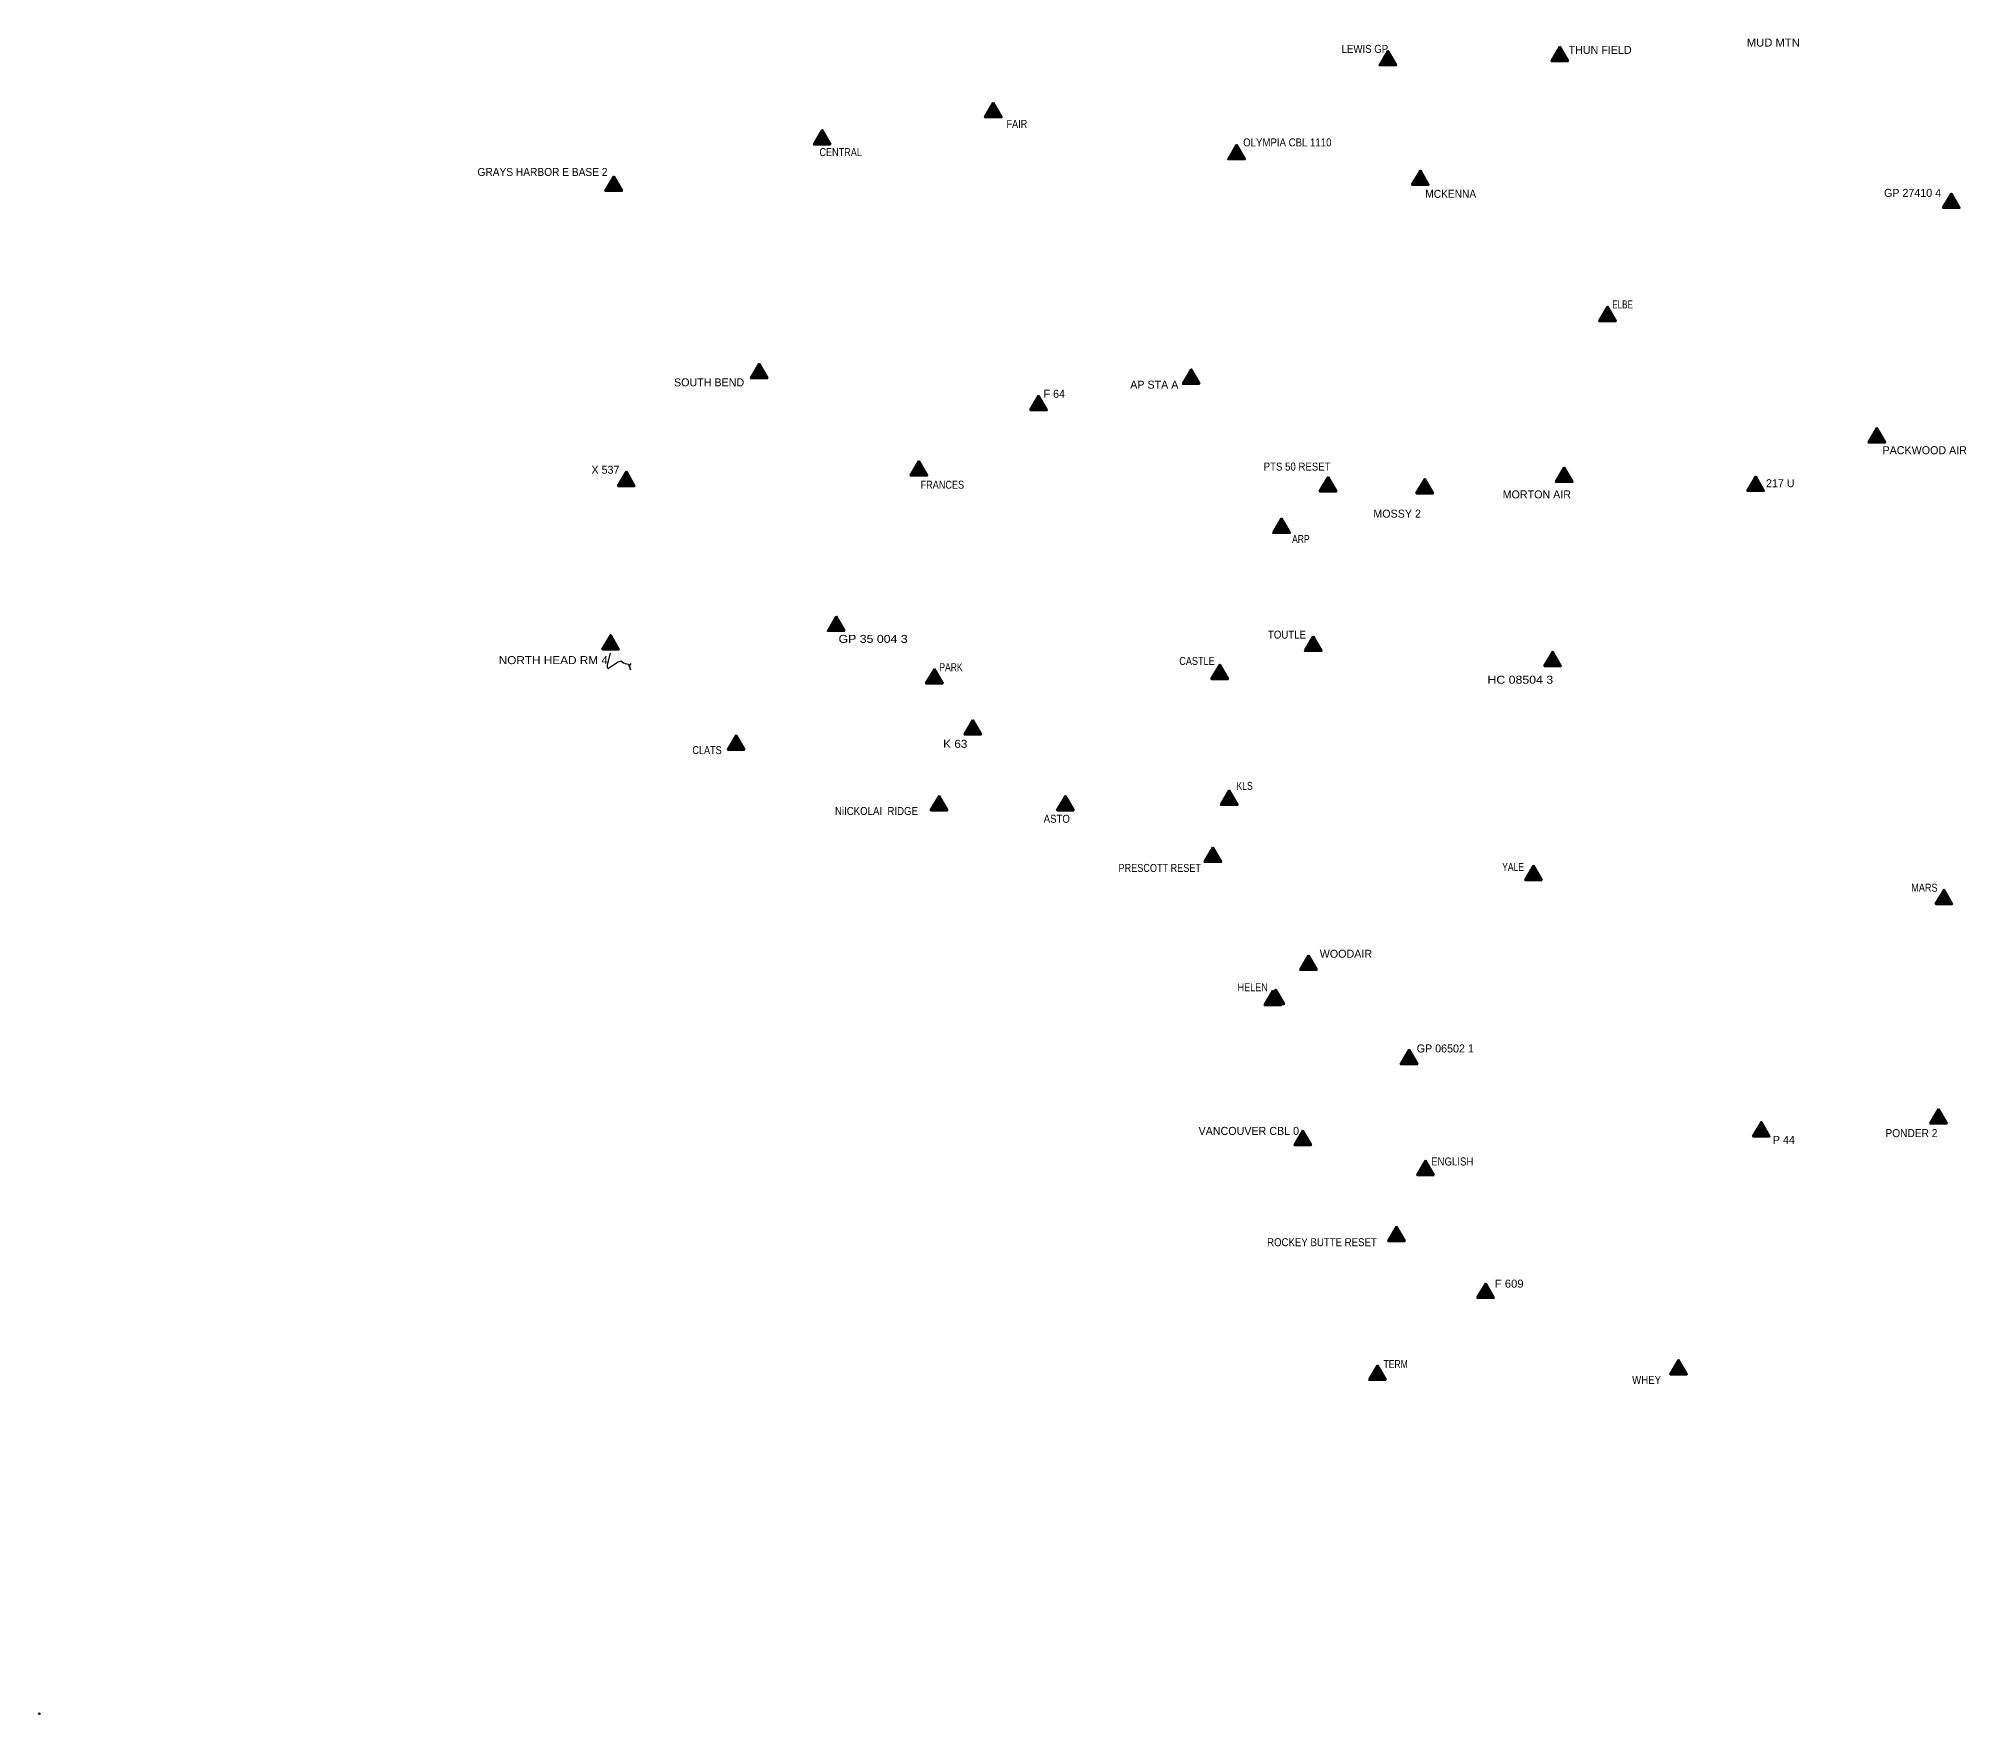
# Model space of a CAD drawing. Header units: feet. Extents: x -1054768 to 1163839, y -940989 to 791041.
# Drawn here: x -1054768 to -127274, y -940989 to -134647 of the extents above; entities that cross this region are included whole.
import ezdxf

# ---------------------------------------------------------------- set-up
doc = ezdxf.new("R2010")
doc.units = ezdxf.units.FT
doc.header["$LTSCALE"] = 1500
doc.header["$PDMODE"] = 32
doc.header["$PDSIZE"] = 750
for name, color, linetype, lineweight in [('1', 7, 'Continuous', 25), ('34', 7, 'Continuous', 35), ('35', 7, 'Continuous', 106)]:
    doc.layers.add(name, color=color, linetype=linetype, lineweight=lineweight)
doc.layers.add('31', color=7, linetype='Continuous')

msp = doc.modelspace()

# ---------------------------------------------------------------- hatches: boundary and pattern name
at = {"layer": '34'}
for points in [[(-322832, -138639), (-326917, -145561), (-318866, -145543)], [(-405592, -140625), (-409677, -147546), (-401626, -147529)], [(-595462, -165619), (-599548, -172540), (-591497, -172523)], [(-677758, -178668), (-681844, -185589), (-673792, -185572)], [(-478371, -185847), (-482456, -192769), (-474405, -192751)], [(-778011, -201087), (-782097, -208009), (-774045, -207991)], [(-389973, -198170), (-394059, -205092), (-386008, -205074)], [(-134507, -209218), (-138592, -216139), (-130541, -216122)], [(-299895, -263719), (-303981, -270641), (-295930, -270623)], [(-708055, -291207), (-712140, -298129), (-704089, -298111)], [(-500212, -293861), (-504298, -300782), (-496247, -300765)], [(-573622, -306571), (-577708, -313493), (-569657, -313475)], [(-170332, -322088), (-174418, -329010), (-166366, -328992)], [(-771970, -343032), (-776056, -349954), (-768005, -349936)], [(-631228, -337989), (-635314, -344910), (-627262, -344893)], [(-320739, -341072), (-324824, -347994), (-316773, -347976)], [(-434359, -345721), (-438445, -352642), (-430394, -352625)], [(-387854, -346593), (-391940, -353515), (-383889, -353497)], [(-228648, -345432), (-232734, -352354), (-224683, -352336)], [(-456725, -365588), (-460810, -372510), (-452759, -372492)], [(-671002, -412776), (-675087, -419698), (-667036, -419680)], [(-779503, -421644), (-783589, -428566), (-775538, -428548)], [(-441486, -422361), (-445571, -429283), (-437520, -429265)], [(-326310, -429659), (-330396, -436581), (-322345, -436563)], [(-623767, -438088), (-627853, -445010), (-619802, -444992)], [(-486470, -435946), (-490556, -442867), (-482505, -442850)], [(-605293, -462622), (-609379, -469544), (-601328, -469526)], [(-719155, -469947), (-723241, -476869), (-715189, -476851)], [(-621499, -499102), (-625585, -506023), (-617533, -506006)], [(-560747, -499102), (-564833, -506023), (-556781, -506006)], [(-481920, -496456), (-486006, -503377), (-477955, -503360)], [(-489759, -523909), (-493845, -530831), (-485794, -530813)], [(-335552, -532643), (-339638, -539565), (-331587, -539547)], [(-138028, -544171), (-142113, -551092), (-134062, -551075)], [(-443766, -575860), (-447852, -582781), (-439800, -582764)], [(-459544, -592343), (-463629, -599265), (-455578, -599247)], [(-395394, -621276), (-399480, -628197), (-391428, -628180)], [(-225931, -655973), (-230017, -662895), (-221966, -662877)], [(-140717, -649801), (-144803, -656722), (-136752, -656705)], [(-446534, -660185), (-450619, -667107), (-442568, -667089)], [(-387516, -674592), (-391601, -681514), (-383550, -681496)], [(-401459, -706383), (-405545, -713305), (-397494, -713287)], [(-358571, -733676), (-362657, -740597), (-354606, -740580)], [(-410585, -773150), (-414671, -780071), (-406620, -780054)], [(-265747, -770489), (-269833, -777410), (-261782, -777393)]]:
    msp.add_hatch(color=256, dxfattribs=at).paths.add_polyline_path(points)

# ---------------------------------------------------------------- linework, layer by layer
at = {"layer": '1'}
msp.add_lwpolyline([(-779742, -430433), (-781253, -436047), (-781253, -437018), (-780929, -437666), (-779095, -436586), (-776291, -434643), (-774565, -433995), (-773378, -435075), (-772515, -435291), (-771005, -435615), (-770035, -438314), (-770358, -436370), (-769603, -435291)], dxfattribs=at)
msp.add_point((-1054393, -940614), dxfattribs=at)
at = {"layer": '34'}
for points in [[(-322832, -138639), (-326917, -145561), (-318866, -145543)], [(-405592, -140625), (-409677, -147546), (-401626, -147529)], [(-595462, -165619), (-599548, -172540), (-591497, -172523)], [(-677758, -178668), (-681844, -185589), (-673792, -185572)], [(-478371, -185847), (-482456, -192769), (-474405, -192751)], [(-778011, -201087), (-782097, -208009), (-774045, -207991)], [(-389973, -198170), (-394059, -205092), (-386008, -205074)], [(-134507, -209218), (-138592, -216139), (-130541, -216122)], [(-299895, -263719), (-303981, -270641), (-295930, -270623)], [(-708055, -291207), (-712140, -298129), (-704089, -298111)], [(-500212, -293861), (-504298, -300782), (-496247, -300765)], [(-573622, -306571), (-577708, -313493), (-569657, -313475)], [(-170332, -322088), (-174418, -329010), (-166366, -328992)], [(-771970, -343032), (-776056, -349954), (-768005, -349936)], [(-631228, -337989), (-635314, -344910), (-627262, -344893)], [(-320739, -341072), (-324824, -347994), (-316773, -347976)], [(-434359, -345721), (-438445, -352642), (-430394, -352625)], [(-387854, -346593), (-391940, -353515), (-383889, -353497)], [(-228648, -345432), (-232734, -352354), (-224683, -352336)], [(-456725, -365588), (-460810, -372510), (-452759, -372492)], [(-671002, -412776), (-675087, -419698), (-667036, -419680)], [(-779503, -421644), (-783589, -428566), (-775538, -428548)], [(-441486, -422361), (-445571, -429283), (-437520, -429265)], [(-326310, -429659), (-330396, -436581), (-322345, -436563)], [(-623767, -438088), (-627853, -445010), (-619802, -444992)], [(-623767, -438088), (-627853, -445010), (-619802, -444992)], [(-486470, -435946), (-490556, -442867), (-482505, -442850)], [(-605293, -462622), (-609379, -469544), (-601328, -469526)], [(-605293, -462622), (-609379, -469544), (-601328, -469526)], [(-719155, -469947), (-723241, -476869), (-715189, -476851)], [(-621499, -499102), (-625585, -506023), (-617533, -506006)], [(-560747, -499102), (-564833, -506023), (-556781, -506006)], [(-481920, -496456), (-486006, -503377), (-477955, -503360)], [(-489759, -523909), (-493845, -530831), (-485794, -530813)], [(-335552, -532643), (-339638, -539565), (-331587, -539547)], [(-138028, -544171), (-142113, -551092), (-134062, -551075)], [(-443766, -575860), (-447852, -582781), (-439800, -582764)], [(-459544, -592343), (-463629, -599265), (-455578, -599247)], [(-395394, -621276), (-399480, -628197), (-391428, -628180)], [(-225931, -655973), (-230017, -662895), (-221966, -662877)], [(-140717, -649801), (-144803, -656722), (-136752, -656705)], [(-446534, -660185), (-450619, -667107), (-442568, -667089)], [(-387516, -674592), (-391601, -681514), (-383550, -681496)], [(-401459, -706383), (-405545, -713305), (-397494, -713287)], [(-358571, -733676), (-362657, -740597), (-354606, -740580)], [(-410585, -773150), (-414671, -780071), (-406620, -780054)], [(-265747, -770489), (-269833, -777410), (-261782, -777393)]]:
    msp.add_lwpolyline(points, close=True, dxfattribs=at)
at = {"layer": '35'}
for p, q in [((-406245, -147529), (-407936, -144601)), ((-407317, -143529), (-403936, -143529)), ((-405008, -147529), (-403317, -144600)), ((-323536, -145561), (-325227, -142633)), ((-324608, -141561), (-321227, -141561)), ((-322299, -145561), (-320608, -142632)), ((-596116, -172523), (-597806, -169595)), ((-597187, -168523), (-593806, -168523)), ((-594878, -172523), (-593188, -169594)), ((-678412, -185572), (-680102, -182644)), ((-679483, -181572), (-676102, -181572)), ((-677174, -185572), (-675484, -182643)), ((-479024, -192751), (-480715, -189823)), ((-480096, -188751), (-476715, -188751)), ((-477787, -192751), (-476096, -189823)), ((-779736, -203991), (-776355, -203991)), ((-390627, -205074), (-392317, -202146)), ((-391698, -201074), (-388317, -201074)), ((-389389, -205074), (-387699, -202145)), ((-778665, -207991), (-780355, -205063)), ((-777427, -207991), (-775737, -205062)), ((-135160, -216122), (-136851, -213194)), ((-136232, -212122), (-132851, -212122)), ((-133923, -216122), (-132232, -213193)), ((-300549, -270623), (-302239, -267695)), ((-301620, -266623), (-298239, -266623)), ((-299311, -270623), (-297621, -267695)), ((-708708, -298111), (-710399, -295183)), ((-709779, -294111), (-706399, -294111)), ((-707471, -298111), (-705780, -295182)), ((-501937, -296765), (-498556, -296765)), ((-500866, -300765), (-502556, -297837)), ((-499628, -300765), (-497938, -297836)), ((-574276, -313475), (-575966, -310547)), ((-575347, -309475), (-571966, -309475)), ((-573038, -313475), (-571348, -310546)), ((-170986, -328992), (-172676, -326064)), ((-172057, -324992), (-168676, -324992)), ((-169748, -328992), (-168058, -326064)), ((-631882, -344893), (-633572, -341965)), ((-632953, -340893), (-629572, -340893)), ((-630644, -344893), (-628954, -341964)), ((-772624, -349936), (-774314, -347008)), ((-773695, -345936), (-770314, -345936)), ((-771386, -349936), (-769696, -347007)), ((-435013, -352625), (-436703, -349697)), ((-436084, -348625), (-432703, -348625)), ((-433775, -352625), (-432085, -349696)), ((-388508, -353497), (-390198, -350569)), ((-389579, -349497), (-386198, -349497)), ((-387270, -353497), (-385580, -350568)), ((-321392, -347976), (-323083, -345048)), ((-322464, -343976), (-319083, -343976)), ((-320155, -347976), (-318464, -345048)), ((-229302, -352336), (-230992, -349408)), ((-230373, -348336), (-226992, -348336)), ((-228064, -352336), (-226374, -349407)), ((-457378, -372492), (-459069, -369564)), ((-458449, -368492), (-455069, -368492)), ((-456141, -372492), (-454450, -369563)), ((-671655, -419680), (-673346, -416752)), ((-672727, -415680), (-669346, -415680)), ((-670418, -419680), (-668727, -416751)), ((-780157, -428548), (-781847, -425620)), ((-781228, -424548), (-777847, -424548)), ((-778919, -428548), (-777229, -425619)), ((-442139, -429265), (-443830, -426337)), ((-443210, -425265), (-439830, -425265)), ((-440902, -429265), (-439211, -426337)), ((-326964, -436563), (-328654, -433635)), ((-328035, -432563), (-324654, -432563)), ((-325726, -436563), (-324036, -433635)), ((-624421, -444992), (-626111, -442064)), ((-625492, -440992), (-622111, -440992)), ((-623183, -444992), (-621493, -442063)), ((-487124, -442850), (-488814, -439922)), ((-488195, -438850), (-484814, -438850)), ((-485886, -442850), (-484196, -439921)), ((-720880, -472851), (-717499, -472851)), ((-605947, -469526), (-607637, -466598)), ((-607018, -465526), (-603637, -465526)), ((-604709, -469526), (-603019, -466597)), ((-719809, -476851), (-721499, -473923)), ((-718571, -476851), (-716881, -473922)), ((-482574, -503360), (-484264, -500432)), ((-483645, -499360), (-480264, -499360)), ((-481336, -503360), (-479646, -500431)), ((-622153, -506006), (-623843, -503078)), ((-623224, -502006), (-619843, -502006)), ((-620915, -506006), (-619225, -503077)), ((-561401, -506006), (-563091, -503078)), ((-562472, -502006), (-559091, -502006)), ((-560163, -506006), (-558473, -503077)), ((-490413, -530813), (-492103, -527885)), ((-491484, -526813), (-488103, -526813)), ((-489175, -530813), (-487485, -527884)), ((-336206, -539547), (-337896, -536619)), ((-337277, -535547), (-333896, -535547)), ((-334968, -539547), (-333278, -536618)), ((-139753, -547075), (-136372, -547075)), ((-138681, -551075), (-140372, -548147)), ((-137444, -551075), (-135753, -548146)), ((-444420, -582764), (-446110, -579836)), ((-445491, -578764), (-442110, -578764)), ((-443182, -582764), (-441492, -579835)), ((-461606, -599768), (-463296, -596840)), ((-462677, -595768), (-459296, -595768)), ((-460197, -599247), (-461888, -596319)), ((-461269, -595247), (-457888, -595247)), ((-460368, -599768), (-458678, -596840)), ((-458960, -599247), (-457269, -596319)), ((-396048, -628180), (-397738, -625252)), ((-397119, -624180), (-393738, -624180)), ((-394810, -628180), (-393120, -625251)), ((-141371, -656705), (-143061, -653777)), ((-142442, -652705), (-139061, -652705)), ((-140133, -656705), (-138443, -653776)), ((-447187, -667089), (-448878, -664161)), ((-448258, -663089), (-444878, -663089)), ((-445950, -667089), (-444259, -664160)), ((-226585, -662877), (-228275, -659949)), ((-227656, -658877), (-224275, -658877)), ((-225347, -662877), (-223657, -659948)), ((-388169, -681496), (-389860, -678568)), ((-389241, -677496), (-385860, -677496)), ((-386932, -681496), (-385241, -678567)), ((-402113, -713287), (-403803, -710359)), ((-403184, -709287), (-399803, -709287)), ((-400875, -713287), (-399185, -710358)), ((-359225, -740580), (-360915, -737652)), ((-360296, -736580), (-356915, -736580)), ((-357987, -740580), (-356297, -737651)), ((-411239, -780054), (-412929, -777126)), ((-412310, -776054), (-408929, -776054)), ((-410001, -780054), (-408311, -777125)), ((-266401, -777393), (-268091, -774465)), ((-267472, -773393), (-264091, -773393)), ((-265163, -777393), (-263473, -774464))]:
    msp.add_line(p, q, dxfattribs=at)
for points in [[(-326917, -145561), (-318917, -145561), (-322883, -138657), (-322883, -138657), (-326968, -145578), (-326968, -145578)], [(-409626, -147529), (-401626, -147529), (-405592, -140625), (-405592, -140625), (-409677, -147546), (-409677, -147546)], [(-599497, -172523), (-591497, -172523), (-595462, -165619), (-595462, -165619), (-599548, -172540), (-599548, -172540)], [(-681792, -185572), (-673792, -185572), (-677758, -178668), (-677758, -178668), (-681844, -185589), (-681844, -185589)], [(-482405, -192751), (-474405, -192751), (-478371, -185847), (-478371, -185847), (-482456, -192769), (-482456, -192769)], [(-782045, -207991), (-774045, -207991), (-778011, -201087), (-778011, -201087), (-782097, -208009), (-782097, -208009)], [(-394008, -205074), (-386008, -205074), (-389973, -198170), (-389973, -198170), (-394059, -205092), (-394059, -205092)], [(-138541, -216122), (-130541, -216122), (-134507, -209218), (-134507, -209218), (-138592, -216139), (-138592, -216139)], [(-303930, -270623), (-295930, -270623), (-299895, -263719), (-299895, -263719), (-303981, -270641), (-303981, -270641)], [(-712089, -298111), (-704089, -298111), (-708055, -291207), (-708055, -291207), (-712140, -298129), (-712140, -298129)], [(-504247, -300765), (-496247, -300765), (-500212, -293861), (-500212, -293861), (-504298, -300782), (-504298, -300782)], [(-577657, -313475), (-569657, -313475), (-573622, -306571), (-573622, -306571), (-577708, -313493), (-577708, -313493)], [(-174366, -328992), (-166366, -328992), (-170332, -322088), (-170332, -322088), (-174418, -329010), (-174418, -329010)], [(-776005, -349936), (-768005, -349936), (-771970, -343032), (-771970, -343032), (-776056, -349954), (-776056, -349954)], [(-635262, -344893), (-627262, -344893), (-631228, -337989), (-631228, -337989), (-635314, -344910), (-635314, -344910)], [(-324773, -347976), (-316773, -347976), (-320739, -341072), (-320739, -341072), (-324824, -347994), (-324824, -347994)], [(-438394, -352625), (-430394, -352625), (-434359, -345721), (-434359, -345721), (-438445, -352642), (-438445, -352642)], [(-391889, -353497), (-383889, -353497), (-387854, -346593), (-387854, -346593), (-391940, -353515), (-391940, -353515)], [(-232683, -352336), (-224683, -352336), (-228648, -345432), (-228648, -345432), (-232734, -352354), (-232734, -352354)], [(-460759, -372492), (-452759, -372492), (-456725, -365588), (-456725, -365588), (-460810, -372510), (-460810, -372510)], [(-675036, -419680), (-667036, -419680), (-671002, -412776), (-671002, -412776), (-675087, -419698), (-675087, -419698)], [(-783538, -428548), (-775538, -428548), (-779503, -421644), (-779503, -421644), (-783589, -428566), (-783589, -428566)], [(-445520, -429265), (-437520, -429265), (-441486, -422361), (-441486, -422361), (-445571, -429283), (-445571, -429283)], [(-330345, -436563), (-322345, -436563), (-326310, -429659), (-326310, -429659), (-330396, -436581), (-330396, -436581)], [(-627802, -444992), (-619802, -444992), (-623767, -438088), (-623767, -438088), (-627853, -445010), (-627853, -445010)], [(-490505, -442850), (-482505, -442850), (-486470, -435946), (-486470, -435946), (-490556, -442867), (-490556, -442867)], [(-609328, -469526), (-601328, -469526), (-605293, -462622), (-605293, -462622), (-609379, -469544), (-609379, -469544)], [(-723189, -476851), (-715189, -476851), (-719155, -469947), (-719155, -469947), (-723241, -476869), (-723241, -476869)], [(-625533, -506006), (-617533, -506006), (-621499, -499102), (-621499, -499102), (-625585, -506023), (-625585, -506023)], [(-564781, -506006), (-556781, -506006), (-560747, -499102), (-560747, -499102), (-564833, -506023), (-564833, -506023)], [(-485955, -503360), (-477955, -503360), (-481920, -496456), (-481920, -496456), (-486006, -503377), (-486006, -503377)], [(-493794, -530813), (-485794, -530813), (-489759, -523909), (-489759, -523909), (-493845, -530831), (-493845, -530831)], [(-339587, -539547), (-331587, -539547), (-335552, -532643), (-335552, -532643), (-339638, -539565), (-339638, -539565)], [(-142062, -551075), (-134062, -551075), (-138028, -544171), (-138028, -544171), (-142113, -551092), (-142113, -551092)], [(-447800, -582764), (-439800, -582764), (-443766, -575860), (-443766, -575860), (-447852, -582781), (-447852, -582781)], [(-464987, -599768), (-456987, -599768), (-460952, -592864), (-460952, -592864), (-465038, -599786), (-465038, -599786)], [(-463578, -599247), (-455578, -599247), (-459544, -592343), (-459544, -592343), (-463629, -599265), (-463629, -599265)], [(-399428, -628180), (-391428, -628180), (-395394, -621276), (-395394, -621276), (-399480, -628197), (-399480, -628197)], [(-229966, -662877), (-221966, -662877), (-225931, -655973), (-225931, -655973), (-230017, -662895), (-230017, -662895)], [(-144752, -656705), (-136752, -656705), (-140717, -649801), (-140717, -649801), (-144803, -656722), (-144803, -656722)], [(-450568, -667089), (-442568, -667089), (-446534, -660185), (-446534, -660185), (-450619, -667107), (-450619, -667107)], [(-391550, -681496), (-383550, -681496), (-387516, -674592), (-387516, -674592), (-391601, -681514), (-391601, -681514)], [(-405494, -713287), (-397494, -713287), (-401459, -706383), (-401459, -706383), (-405545, -713305), (-405545, -713305)], [(-362606, -740580), (-354606, -740580), (-358571, -733676), (-358571, -733676), (-362657, -740597), (-362657, -740597)], [(-414620, -780054), (-406620, -780054), (-410585, -773150), (-410585, -773150), (-414671, -780071), (-414671, -780071)], [(-269782, -777393), (-261782, -777393), (-265747, -770489), (-265747, -770489), (-269833, -777410), (-269833, -777410)]]:
    msp.add_lwpolyline(points, dxfattribs=at)

# ---------------------------------------------------------------- texts
at = {"layer": '31'}
for s, width, p in [('LEWIS GP', 0.9, (-427867, -141543)), ('MUD MTN', 1.05, (-232953, -138497)), ('FAIR', 0.85, (-589076, -177645)), ('OLYMPIA CBL 1110', 0.9, (-475247, -186530)), ('CENTRAL', 0.85, (-679092, -191214)), ('GRAYS HARBOR E BASE 2', 0.95, (-843590, -200761)), ('MCKENNA', 0.95, (-387616, -211264)), ('ELBE', 0.75, (-297626, -264486)), ('PTS 50 RESET', 0.9, (-465381, -342525)), ('FRANCES', 0.85, (-630410, -351242)), ('ARP', 0.8, (-451709, -377366)), ('GP 35 004 3', 1.15, (-669895, -425420)), ('TOUTLE', 0.9, (-463294, -423365)), ('NORTH HEAD RM 4', 1.1, (-833396, -435636)), ('PARK', 0.8, (-621411, -439059)), ('CASTLE', 0.85, (-505970, -436027)), ('HC 08504 3', 1.15, (-357704, -445062)), ('K 63', 1.1, (-619572, -475906)), ('CLATS', 0.85, (-740207, -478926)), ('KLS', 0.8, (-478406, -496133)), ('NiICKOLAI  RIDGE', 0.9, (-671615, -508221)), ('ASTO', 0.9, (-571218, -511967)), ('PRESCOTT RESET', 0.85, (-535182, -535628)), ('YALE', 0.8, (-350663, -535154)), ('MARS', 0.85, (-153833, -545115)), ('HELEN', 0.85, (-477943, -593031)), ('PONDER 2', 0.95, (-166245, -663214)), ('ENGLISH', 0.9, (-384807, -676864)), ('ROCKEY BUTTE RESET', 0.9, (-463722, -715699)), ('F 609', 1.05, (-354166, -735640)), ('TERM', 0.8, (-407718, -774345)), ('WHEY', 0.9, (-288103, -781951))]:
    msp.add_text(s, height=3850, dxfattribs=dict(at, width=width)).set_placement(p)
for s, p in [('THUN FIELD', (-318668, -142034)), ('GP 27410 4', (-166925, -210830)), ('SOUTH BEND', (-749061, -301990)), ('F 64', (-571267, -307510)), ('AP STA A', (-529585, -303105)), ('PACKWOOD AIR', (-167654, -334624)), ('X 537', (-788779, -344035)), ('MORTON AIR', (-350402, -355898)), ('217 U', (-223706, -350519)), ('MOSSY 2', (-412613, -365171)), ('WOODAIR', (-438400, -576905)), ('GP 06502 1', (-391742, -622474)), ('VANCOUVER CBL 0', (-496706, -662149)), ('P 44', (-220403, -666469))]:
    msp.add_text(s, height=3850, dxfattribs=at).set_placement(p)

doc.saveas('drawing.dxf')
